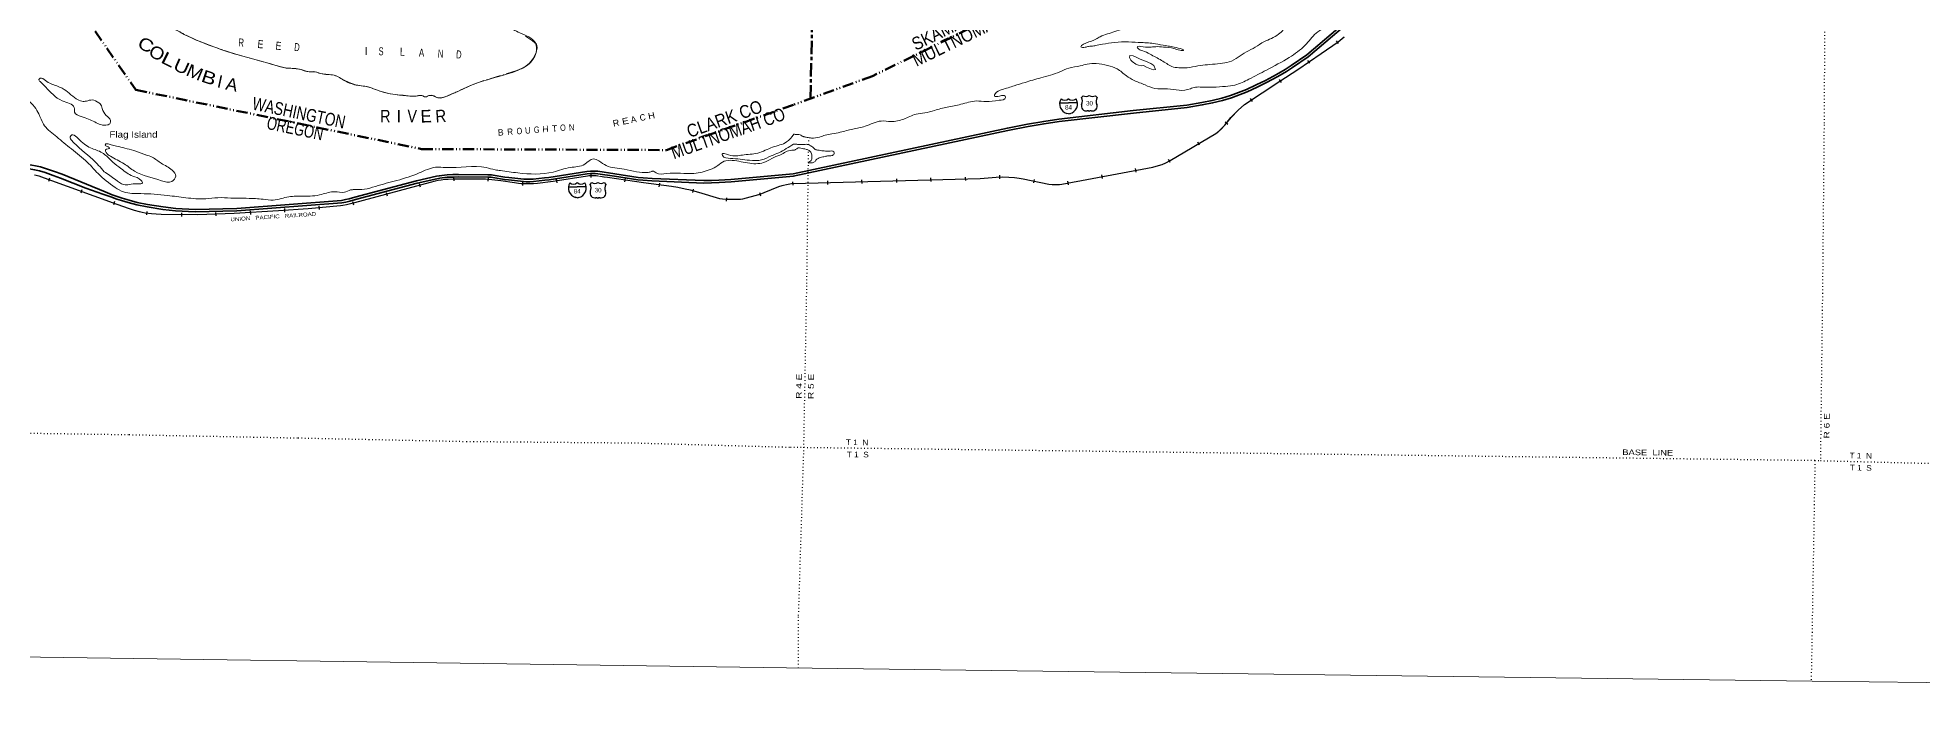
# Model space of a CAD drawing. Header units: feet. Extents: x -481249 to -254670, y -730376 to -544252.
# Drawn here: x -344259 to -285320, y -730376 to -709890 of the extents above; entities that cross this region are included whole.
import ezdxf
from ezdxf.enums import TextEntityAlignment as Align

# ---------------------------------------------------------------- set-up
doc = ezdxf.new("R2010")
doc.units = ezdxf.units.FT
doc.header["$LTSCALE"] = 70
for name, pattern in [('DASH_DOUBLE_DOT', [9.2, 5, -1.2, 0.3, -1.2, 0.3, -1.2]), ('DOT_DASHED', [7.7, 5, -1.2, 0.3, -1.2]), ('DOTTED', [1.5, 0.3, -1.2]), ('LONG_DASH_SHORT_DASH', [9.9, 6, -1.2, 1.5, -1.2]), ('SHORT_DASHED', [2.7, 1.5, -1.2])]:
    doc.linetypes.add(name, pattern=pattern)
for name, color, linetype, lineweight in [('10', 7, 'DASH_DOUBLE_DOT', 70), ('11', 7, 'LONG_DASH_SHORT_DASH', 60), ('15', 7, 'Continuous', 25), ('16', 7, 'Continuous', 25), ('18', 7, 'Continuous', 35), ('34', 7, 'Continuous', 25), ('39', 7, 'Continuous', 13), ('4', 7, 'Continuous', 13), ('41', 7, 'Continuous', 13), ('42', 7, 'Continuous', 13), ('44', 7, 'DOT_DASHED', 13), ('6', 7, 'DOTTED', 25)]:
    doc.layers.add(name, color=color, linetype=linetype, lineweight=lineweight)
doc.layers.add('12', color=7, linetype='Continuous')

msp = doc.modelspace()

# ---------------------------------------------------------------- linework, layer by layer
at = {"layer": '10'}
for points in [[(-288388.73, -699810.89), (-292322.51, -699216.08), (-302922.81, -701733.62), (-307606.7, -705924.67), (-318146.03, -711086.42), (-320603.16, -711979.72)], [(-352512.66, -701703.34), (-346491.03, -703863.54), (-341192.96, -711518.83), (-332250.38, -713368.73), (-324595.17, -713400.17), (-320603.16, -711979.72)]]:
    msp.add_lwpolyline(points, dxfattribs=at)
at = {"layer": '11'}
msp.add_lwpolyline([(-320091.77, -711793.19), (-319965.6, -706366.29), (-319927.27, -701065.78), (-319863.26, -695795.63), (-319764.79, -690485.84), (-319659.74, -685124.06), (-319641.43, -683962.72)], dxfattribs=at)
at = {"layer": '15'}
for p, q in [((-312296.46, -711926.83), (-312020.05, -711926.83)), ((-312023.75, -711795.36), (-312020.85, -711792.45)), ((-312017.68, -711794.83), (-312021.11, -711792.45)), ((-312020.05, -712272.41), (-312083.94, -712254.45)), ((-312020.58, -712272.67), (-311956.95, -712253.93)), ((-327660.94, -714549), (-327384.53, -714549)), ((-327384.53, -714894.58), (-327448.42, -714876.62)), ((-327388.23, -714417.53), (-327385.33, -714414.62)), ((-327382.16, -714417), (-327385.59, -714414.62)), ((-327385.06, -714894.84), (-327321.43, -714876.1))]:
    msp.add_line(p, q, dxfattribs=at)
for points in [[(-311744.69, -711926.83), (-312020.58, -711926.83), (-312020.05, -711926.83)], [(-327109.17, -714549), (-327385.06, -714549), (-327384.53, -714549)]]:
    msp.add_lwpolyline(points, dxfattribs=at)
for centre, radius, start, end in [((-311993.83, -711961.93), 306.13, 148.44436, 254.43378), ((-312142.43, -711679.33), 165.66, 227.34248, 315.8117), ((-311898.74, -711679.33), 165.66, 224.18831, 312.69403), ((-312047.34, -711961.93), 306.13, 283.08087, 31.62484), ((-327358.31, -714584.1), 306.13, 148.44436, 254.43378), ((-327506.91, -714301.5), 165.66, 227.34248, 315.8117), ((-327263.22, -714301.5), 165.66, 224.18831, 312.69403), ((-327411.82, -714584.1), 306.13, 283.08087, 31.62484)]:
    msp.add_arc(centre, radius, start, end, dxfattribs=at)
at = {"layer": '16'}
for p, q in [((-311615.15, -711761.24), (-311563.84, -711702.48)), ((-311372.08, -711696.51), (-311372.36, -711696.71)), ((-311179.99, -711702.39), (-311128.6, -711761.24)), ((-326980.3, -714476.72), (-326928.99, -714417.96)), ((-326737.23, -714411.99), (-326737.51, -714412.19)), ((-326545.14, -714417.87), (-326493.75, -714476.72))]:
    msp.add_line(p, q, dxfattribs=at)
for centre, radius, start, end in [((-311468.94, -712026.77), 151.42, 159.09177, 283.81923), ((-311808.13, -711871.87), 222.05, 332.97043, 29.75871), ((-311472.76, -711544.82), 182.07, 239.97227, 303.45418), ((-311270.98, -711545.32), 181.52, 236.33975, 300.08743), ((-311270.99, -711544.82), 182.07, 236.54582, 236.59441), ((-311274.82, -712026.77), 151.42, 256.18077, 20.90823), ((-310935.63, -711871.87), 222.05, 150.24129, 207.02957), ((-326834.09, -714742.25), 151.42, 159.09177, 283.81923), ((-327173.28, -714587.35), 222.05, 332.97043, 29.75871), ((-326837.91, -714260.3), 182.07, 239.97227, 303.45418), ((-326636.13, -714260.8), 181.52, 236.33975, 300.08743), ((-326636.14, -714260.3), 182.07, 236.54582, 236.59441), ((-326639.97, -714742.25), 151.42, 256.18077, 20.90823), ((-326300.78, -714587.35), 222.05, 150.24129, 207.02957)]:
    msp.add_arc(centre, radius, start, end, dxfattribs=at)
for centre, major_axis, start_param, end_param in [((-311413.6, -712225.59), (-19.56, 51.67), 4.95877769, 6.28318531), ((-311330.15, -712225.59), (19.56, 51.67), 0, 1.32637542), ((-326778.75, -714941.07), (-19.56, 51.67), 4.95877769, 6.28318531), ((-326695.3, -714941.07), (19.56, 51.67), 0, 1.32637542)]:
    msp.add_ellipse(centre, major_axis=major_axis, ratio=0.929097, start_param=start_param, end_param=end_param, dxfattribs=at)
at = {"layer": '18'}
for points in [[(-320633.99, -714220.75), (-313915.59, -712789.67), (-313286.71, -712666.37), (-312782.84, -712577.22), (-312315.6, -712512.8), (-309993.33, -712243.76), (-308311.69, -712073.34), (-307838.51, -711987.96), (-307514.11, -711929.1), (-307201.09, -711853.88), (-306927.29, -711766.53), (-306429.88, -711577.27), (-306118.47, -711432.78), (-305831.29, -711293.61), (-305474.95, -711100.78), (-305201.78, -710942.68), (-305014.61, -710820.58), (-304521.3, -710487.33), (-297203.94, -704269.97)], [(-320632.94, -714143.85), (-313930.62, -712716.19), (-313300.46, -712592.64), (-312794.5, -712503.12), (-312325.04, -712438.39), (-310001.43, -712169.2), (-308322.15, -711999.02), (-307851.86, -711914.16), (-307529.58, -711855.68), (-307221.28, -711781.6), (-306952.04, -711695.7), (-306459.04, -711508.12), (-306150.61, -711365.01), (-305865.51, -711226.85), (-305511.59, -711035.33), (-305241.08, -710878.77), (-305056.09, -710758.09), (-304566.71, -710427.5), (-297250.56, -704211.17)], [(-342756.99, -714591.21), (-343543.81, -714279.27), (-343771.95, -714194.13), (-344024.73, -714106.99), (-344204.44, -714052.64), (-344356.14, -714015.71), (-344576.26, -713978.36), (-345164.72, -713894.83), (-352683.85, -713016.97)], [(-341619.52, -714902.85), (-341924.38, -714796.78), (-342148.7, -714708.3), (-343497.3, -714158.39), (-343728.2, -714072.22), (-343984.86, -713983.74), (-344170.35, -713927.64), (-344329.96, -713888.79), (-344556.32, -713850.38), (-345148.11, -713766.37), (-352681.89, -712887.42)], [(-341639.55, -714975.13), (-341426.13, -715036.32), (-341161.16, -715107.68), (-340836.22, -715171.1), (-340341.37, -715253.61), (-339945.83, -715297.1), (-339741, -715314.55), (-339538, -715325.47), (-339330.29, -715329.73), (-338028.34, -715297.53), (-334742.54, -715048.43), (-334617.28, -715023.97), (-334497.91, -714997.43), (-334318.49, -714947.38), (-332393.83, -714438.4), (-331774.16, -714294.63), (-331680.85, -714277.93), (-331608.04, -714267.52), (-331448.04, -714250.67), (-331273.77, -714244.29), (-331101.84, -714238.1), (-330181.45, -714244.91), (-330077.41, -714251.55), (-330020.73, -714259.65), (-329655.97, -714319.95), (-329537.07, -714335.55), (-329065.15, -714384.4), (-328983.55, -714388.92), (-328870.8, -714390.02), (-328756.38, -714383.29), (-328395.96, -714344.18), (-328266.45, -714328.24), (-327071.01, -714143.65), (-326969.04, -714135.15), (-326905.3, -714131.04), (-326829.13, -714131.04), (-326744.53, -714138.68), (-326223.18, -714214.12), (-325494, -714328.86), (-325334.22, -714345.5), (-325050.39, -714364.79), (-323425.79, -714430), (-323182.09, -714429.93), (-322948.62, -714419.02), (-322576, -714392.24), (-320626.29, -714218.55)], [(-341619.52, -714902.85), (-341398.09, -714969.42), (-341143.94, -715034.63), (-340822.87, -715097.29), (-340331.1, -715179.29), (-339938.55, -715222.45), (-339735.8, -715239.72), (-339535.22, -715250.51), (-339330.45, -715254.71), (-338032.1, -715222.6), (-334752.6, -714973.98), (-334632.61, -714950.55), (-334516.14, -714924.65), (-334338.15, -714875), (-332411.9, -714365.6), (-331789.25, -714221.14), (-331692.77, -714203.87), (-331617.28, -714193.08), (-331453.35, -714175.81), (-331276.49, -714169.34), (-331102.91, -714163.09), (-330178.78, -714169.93), (-330069.71, -714176.89), (-330009.31, -714185.52), (-329644.97, -714245.75), (-329528.33, -714261.05), (-329059.21, -714309.61), (-328981.11, -714313.94), (-328872.64, -714315), (-328762.63, -714308.53), (-328404.59, -714269.68), (-328276.76, -714253.94), (-327079.86, -714069.13), (-326974.57, -714060.35), (-326907.71, -714056.04), (-326825.75, -714056.04), (-326735.78, -714064.17), (-326211.98, -714139.96), (-325484.28, -714254.47), (-325327.79, -714270.76), (-325046.34, -714289.89), (-323424.3, -714355), (-323183.85, -714354.93), (-322953.06, -714344.15), (-322582.02, -714317.48), (-320632.94, -714143.85)], [(-341639.55, -714975.13), (-341782.02, -714930.58), (-341968.6, -714866.9), (-342069.98, -714830.22), (-342129.31, -714809.72), (-342216.67, -714780.59), (-342756.99, -714591.21)]]:
    msp.add_lwpolyline(points, dxfattribs=at)
at = {"layer": '34'}
for p, q in [((-303575.43, -710075.77), (-303637.85, -709984.46)), ((-304470.8, -710689.2), (-304533.95, -710598.39)), ((-305364.91, -711284.37), (-305424.59, -711191.25)), ((-306271.51, -711880.41), (-306332.53, -711788.15)), ((-307038.66, -712597.37), (-307124.07, -712527.09)), ((-307921.77, -713246.18), (-307978.03, -713150.95)), ((-308845.68, -713793.75), (-308898.87, -713696.77)), ((-343884.23, -714277.4), (-343921.92, -714381.39)), ((-331250.1, -714256.77), (-331246.42, -714367.32)), ((-330171.52, -714264.68), (-330181.42, -714374.84)), ((-328041.68, -714311.61), (-328024.14, -714420.82)), ((-326960.1, -714146.91), (-326960.1, -714257.52)), ((-325889.42, -714284.05), (-325905.82, -714393.44)), ((-318477.38, -714442.5), (-318480.44, -714331.94)), ((-317391.93, -714415.03), (-317395, -714304.46)), ((-316320.21, -714382.71), (-316323.27, -714272.14)), ((-315234.76, -714355.23), (-315237.82, -714244.66)), ((-314163.74, -714299.41), (-314167.74, -714188.87)), ((-313102.56, -714427.84), (-313080.14, -714319.52)), ((-310956.02, -714286.89), (-310976.43, -714178.18)), ((-309902.71, -714086.44), (-309923.12, -713977.73)), ((-342875.3, -714640.3), (-342912.99, -714744.29)), ((-333362.26, -714727.12), (-333333.33, -714833.88)), ((-332328.06, -714444.15), (-332299.13, -714550.91)), ((-329097, -714401.21), (-329101.91, -714511.71)), ((-324815.68, -714436.65), (-324829.67, -714546.37)), ((-323754.46, -714622.03), (-323780.57, -714729.51)), ((-322713.42, -714891.04), (-322722.99, -715001.23)), ((-321684.01, -714728.72), (-321650.55, -714834.15)), ((-320634.55, -714502.3), (-320637.61, -714391.73)), ((-319549.1, -714474.82), (-319552.17, -714364.25)), ((-312023.64, -714484.71), (-312044.05, -714376)), ((-341855.38, -715012.74), (-341893.07, -715116.73)), ((-340841.98, -715318.04), (-340857.25, -715427.59)), ((-339766.05, -715364.9), (-339766.37, -715475.51)), ((-338695.96, -715346.9), (-338692.6, -715457.46)), ((-337612.93, -715301.24), (-337606.19, -715411.65)), ((-336543.76, -715230.93), (-336535.59, -715341.23)), ((-335461.66, -715149.48), (-335452.23, -715259.69)), ((-334410.09, -715007.43), (-334383.28, -715114.74))]:
    msp.add_line(p, q, dxfattribs=at)
for points in [[(-320637.16, -714447.75), (-314782.86, -714285.47), (-314282.74, -714249.08), (-314086.93, -714241.99), (-313884.15, -714246.42), (-313714.6, -714257.5), (-313562.78, -714274.98), (-313439.76, -714299.64), (-312641.19, -714464.88), (-312528.2, -714479.16), (-312428.59, -714481.38), (-312302.38, -714476.95), (-312234.38, -714468.73), (-309382.85, -713933.27), (-309209.69, -713887.38), (-309097.09, -713851.99), (-308981.98, -713803.26), (-308844.06, -713727.61), (-307413.6, -712882.57), (-307320.22, -712810.32), (-307253.82, -712752.75), (-307134.61, -712623.94), (-306940.04, -712387.49), (-306713.22, -712154.27), (-306519.76, -711979.13), (-305416.95, -711249.78), (-304849.78, -710886.26), (-304123.09, -710380.88), (-303591.4, -710017.39), (-303396.48, -709857.83)], [(-327059.13, -714211.74), (-328137.55, -714384.95), (-328629.4, -714445.37), (-328749.15, -714455.1), (-328844.1, -714459.42), (-328918.56, -714460.49), (-329041.54, -714458.33), (-329138.66, -714454.02), (-329222.83, -714445.38), (-329349.04, -714429.18), (-329778.3, -714366.61), (-330060.84, -714332.06), (-330252.78, -714314.82), (-330387.54, -714309.41), (-331223.36, -714310.51), (-331417.46, -714316.97), (-331529.58, -714325.6), (-331637.39, -714336.39), (-331732.25, -714353.64), (-331831.43, -714373.05), (-331982.4, -714409.75), (-334350.8, -715051.58), (-334602.17, -715114.4), (-334714.4, -715136), (-334789.95, -715146.8), (-335794.91, -715232.8), (-336726.78, -715301.86), (-338112.74, -715386.45), (-339251.69, -715420.99), (-340399.53, -715417.66), (-340553.81, -715407.94), (-340703.59, -715395.09), (-340897.94, -715368.01), (-340996.16, -715351.81), (-341079.26, -715329.14), (-341225.96, -715290.29), (-341389.93, -715238.47), (-341773.91, -715100.34), (-344048.2, -714276.04), (-344215.65, -714219.82), (-344362.27, -714180.99)], [(-320636.79, -714448.8), (-320840.39, -714485.41), (-320931.16, -714504.89), (-320986.44, -714521.02), (-321086.38, -714552.35), (-321552.29, -714742.26), (-321619.2, -714768.18), (-321711.62, -714797.51), (-322212.28, -714932.34), (-322279, -714943.93), (-322361.06, -714948.25), (-322548.76, -714948.25), (-322710.59, -714946.09), (-322844.79, -714934.43), (-322924.34, -714920.16), (-323577.97, -714723.76), (-323846.04, -714658.66), (-324006.09, -714619.09), (-324234.69, -714573.78), (-324434.19, -714540.34), (-325314.26, -714428.12), (-326439.71, -714259.41)]]:
    msp.add_lwpolyline(points, dxfattribs=at)
at = {"layer": '34', "lineweight": 13}
for points in [[(-320637.13, -714448.85), (-314782.8, -714286.57), (-314282.68, -714250.18), (-314086.92, -714243.09), (-313884.2, -714247.52), (-313714.7, -714258.6), (-313562.95, -714276.07), (-313439.98, -714300.72), (-312641.37, -714465.97), (-312528.28, -714480.26), (-312428.58, -714482.48), (-312302.29, -714478.05), (-312234.21, -714469.82), (-309382.61, -713934.34), (-309209.38, -713888.44), (-309096.71, -713853.02), (-308981.5, -713804.25), (-308843.52, -713728.57), (-307412.98, -712883.48), (-307319.52, -712811.17), (-307253.05, -712753.54), (-307133.78, -712624.66), (-306939.22, -712388.22), (-306712.46, -712155.06), (-306519.08, -711980), (-305416.35, -711250.7), (-304849.17, -710887.17), (-304122.47, -710381.79), (-303590.74, -710018.27), (-303395.77, -709858.67)], [(-320636.98, -714447.72), (-320840.6, -714484.33), (-320931.43, -714503.82), (-320986.76, -714519.97), (-321086.75, -714551.31), (-321552.7, -714741.24), (-321619.57, -714767.14), (-321711.93, -714796.45), (-322212.52, -714931.26), (-322279.12, -714942.83), (-322361.09, -714947.15), (-322548.75, -714947.15), (-322710.53, -714944.99), (-322844.64, -714933.34), (-322924.08, -714919.09), (-323577.68, -714722.7), (-323845.78, -714657.59), (-324005.85, -714618.02), (-324234.49, -714572.7), (-324434.03, -714539.25), (-325314.11, -714427.03), (-326552.26, -714241.42), (-326791.69, -714209.04), (-326897.39, -714200.41), (-326964.26, -714200.41), (-327022.62, -714204.77), (-328137.7, -714383.86), (-328629.51, -714444.28), (-328749.22, -714454), (-328844.13, -714458.32), (-328918.56, -714459.39), (-329041.51, -714457.23), (-329138.58, -714452.92), (-329222.7, -714444.29), (-329348.89, -714428.09), (-329778.15, -714365.52), (-330060.72, -714330.97), (-330252.71, -714313.72), (-330387.52, -714308.31), (-331223.38, -714309.41), (-331417.52, -714315.87), (-331529.68, -714324.5), (-331637.54, -714335.3), (-331732.45, -714352.56), (-331831.67, -714371.98), (-331982.67, -714408.68), (-334351.08, -715050.52), (-334602.41, -715113.33), (-334714.58, -715134.91), (-334790.07, -715145.71), (-335795, -715231.7), (-336726.85, -715300.76), (-338112.79, -715385.35), (-339251.71, -715419.89), (-340399.49, -715416.56), (-340553.73, -715406.84), (-340703.47, -715394), (-340897.77, -715366.92), (-340995.93, -715350.73), (-341078.97, -715328.08), (-341225.65, -715289.23), (-341389.58, -715237.43), (-341773.54, -715099.31), (-344047.84, -714275), (-344215.33, -714218.77), (-344362.01, -714179.92)]]:
    msp.add_lwpolyline(points, dxfattribs=at)
at = {"layer": '34', "linetype": 'SHORT_DASHED'}
msp.add_lwpolyline([(-326439.71, -714259.41), (-326552.42, -714242.51), (-326791.81, -714210.13), (-326897.43, -714201.51), (-326964.22, -714201.51), (-327022.49, -714205.86), (-327059.13, -714211.74)], dxfattribs=at)
at = {"layer": '39'}
msp.add_lwpolyline([(-309913.26, -710715.16), (-310026.48, -710635.7), (-310074.02, -710591.06), (-310111.1, -710504.5), (-310106.46, -710446.48), (-310002.48, -710455.75), (-309882.95, -710507.26), (-309777.45, -710560.6), (-309618.02, -710624.6), (-309448.63, -710692.73), (-309351.25, -710755.99), (-309304.58, -710880.72), (-309374.81, -710895.89), (-309482.46, -710856.54), (-309578.02, -710809.33), (-309671.49, -710754.13), (-309739.67, -710765.32), (-309833.53, -710746.17)], close=True, dxfattribs=at)
for points in [[(-307956.14, -711429.89), (-307498.87, -711436.71), (-307107.25, -711410.23), (-306815.69, -711369.82), (-306377.28, -711186.12), (-305828.85, -710902.47), (-305115.99, -710503.89), (-304624.16, -710127.08), (-304280.8, -709751.4), (-303795.97, -709432.5), (-303485.78, -709120.23), (-303390.41, -709056.02), (-303296.29, -709065.84), (-303218.08, -709067.35), (-303205.51, -709035.57), (-303254.33, -708956.57), (-303174.83, -708882.04), (-302967.98, -708749.92), (-302687.07, -708499.72), (-302440.2, -708296.84), (-302105.17, -707811.7), (-301766.27, -707794.34), (-301523.26, -707564.72), (-301188.23, -707308.91), (-300985.45, -707079.57), (-300756.21, -706876.69), (-300632.78, -706726.74), (-300403.54, -706479.75), (-300050.87, -706303.34), (-299911.82, -706198.83), (-299550.04, -705801.5), (-299449.24, -705653.32), (-299271.76, -705478.61), (-298926.23, -705092.97), (-298581.74, -704769.36), (-298479.82, -704673.24), (-298294.05, -704482.68), (-297916.12, -704079.65), (-297814.84, -704021.55), (-297743.35, -704064.96), (-297736.04, -704107.14), (-297703.92, -704105.75), (-297668.58, -704032.38), (-297691.83, -703983.89), (-297665.91, -703874.31), (-297549.51, -703752.46), (-297235.22, -703554.36), (-297083.75, -703375.14), (-296905.33, -703144.4), (-296613.06, -703061.97), (-296535.91, -703007.41), (-296305.94, -702931.78), (-296144.82, -703012.95), (-295935.68, -703061.68), (-295829.88, -703004.35), (-295508.07, -702849.99), (-294996.7, -702642.7), (-294229.65, -702342.79), (-293563.99, -702148.73), (-293105.52, -702020.83), (-292990.9, -701950.26), (-292955.64, -701875.29), (-292799.24, -701854.51), (-292516.46, -701739.87), (-292346.25, -701639.07), (-291977.61, -701548.1), (-291698.12, -701509.46), (-291572.67, -701445.83), (-291489.74, -701405.39), (-291291.75, -701441.23), (-291112.12, -701376.65), (-290825.46, -701270.09), (-290629.91, -701331.9), (-290442.74, -701295.48), (-290276.64, -701200.61), (-289999.23, -701047.83), (-289815.05, -700951.31), (-289535.72, -701040.76), (-289399.92, -701077.4), (-289345.64, -701070.44), (-289298.51, -701011.3), (-289177.27, -700959.6), (-288970.99, -700979.59), (-288700.73, -701012.82), (-288528.01, -701000.93), (-288404.03, -700949.1)], [(-352622.42, -709035.29), (-352391.31, -708974.3), (-351840.81, -708865.71), (-351358.3, -708754.91), (-350972.08, -708713.98), (-350644.11, -708737.04), (-350128.18, -708778.72), (-349943.23, -708534.67), (-349818.21, -708270.4), (-349651.66, -708132.56), (-349262.88, -707943.27), (-348911.9, -707699.74), (-348761.39, -707569.87), (-348589.4, -707580.42), (-348286.35, -707848.01), (-347872.06, -708320.46), (-347234.6, -709024.16), (-346985.76, -709341.71), (-346419.7, -709882.79), (-346063.39, -710349.04), (-345755.03, -710797.1), (-345543.82, -711018.3), (-344881.88, -711593.76), (-344357.52, -712054.51), (-344222.32, -712273.47), (-344079.48, -712586.68), (-343716.77, -712944.68), (-343268.09, -713316.98), (-342761.54, -713725.55), (-342367.03, -714137.78), (-341836.56, -714568.48), (-341573.04, -714707.63), (-341035.15, -714761.4), (-340195.22, -714820.11), (-339625.39, -714890.03), (-339001.41, -714926.02), (-338623.21, -714889.08), (-338217.18, -714900.35), (-337449.11, -714916.73), (-337207.15, -714937.52), (-336893.19, -714962.54), (-336402.72, -714861.79), (-335958.57, -714843.1), (-335378.26, -714786.73), (-334967.87, -714701.77), (-334667.88, -714718.73), (-334471.58, -714647.15), (-334363.52, -714635.45), (-334039.42, -714624.41), (-333699.02, -714535.22), (-333022.21, -714350.83), (-332325.2, -714114.36), (-331814.45, -713939.49), (-331492.42, -713946.49), (-330228.22, -713950.35), (-329956.42, -714017.35), (-329786.49, -714041.93), (-329244.66, -714113.76), (-328134.37, -714087.08), (-327601.75, -713946.36), (-327149.27, -713841.48), (-326878.6, -713675.89), (-326708.82, -713740.57), (-326477.32, -713883.63), (-325917.66, -713999.63), (-325163.9, -714098.18), (-325055.77, -714070.44), (-325025.73, -714060.5), (-324919.92, -714114.96), (-324589.94, -714136.02), (-323735.76, -714128.61), (-323225.23, -714009.87), (-322990.72, -713886.28), (-322794.18, -713752.54), (-322538.03, -713723.25), (-321990.28, -713815.15), (-321500.03, -713770.54), (-321237.46, -713630.99), (-320983.04, -713531.52), (-320820.45, -713437.42), (-320622.81, -713403.95)], [(-335192.1, -711037.93), (-335422.03, -711007.16), (-335585.85, -710952.52), (-335765.9, -710955.98), (-336075.64, -710874.83), (-336301.58, -710848.08), (-336507.56, -710833.41), (-336815.32, -710754.27), (-338032.24, -710413.71), (-339031.13, -710071.81), (-340045.45, -709579.48), (-341248.45, -708727.69), (-341692.87, -708289.24), (-341718.61, -708218.98), (-341654.48, -708185.09), (-341190.94, -708330.87), (-340633.37, -708468.92), (-340035.62, -708562.98), (-338989.99, -708710.53), (-338233.88, -708714.85), (-337831.52, -708637.89), (-336877.38, -708644.82), (-336145.22, -708637.03), (-335329.42, -708725.74), (-334353.88, -708893.14), (-334030.51, -709076.58), (-333720.46, -709077.53), (-333530.55, -709108.19), (-332952.65, -709162.08), (-332736.6, -709158.73), (-332692.39, -709104.73), (-332800.16, -709040.24), (-333048.03, -708993.37), (-333155.89, -708950.94), (-333073.63, -708885.02), (-332723.18, -708781.83), (-331986.19, -708553.51), (-331539.62, -708422.55), (-331447.74, -708458.92), (-331320.63, -708701.91), (-331157.12, -708838.76), (-330897.83, -709040.05), (-330704.57, -709245.15), (-330238.87, -709344.82), (-329579.43, -709525.28), (-329180.18, -709741.04), (-328695.25, -710049.29), (-328672.41, -710356.13), (-328931.89, -710738.29), (-329254.61, -710913.74), (-330502.27, -711298.9), (-330828.83, -711430.23), (-331103.37, -711561.72), (-331255.64, -711625.41), (-331443.98, -711709.05), (-331718.27, -711772.37), (-331926.01, -711693.54), (-332052.09, -711709.19), (-332122.21, -711739.05), (-332244.08, -711696.57), (-332362.12, -711702.23), (-332476.2, -711719.92), (-332672.19, -711707.3), (-333313.99, -711625.13), (-333633.7, -711531.92), (-333921.36, -711428.79), (-334351.16, -711357.3), (-334648.76, -711236.09), (-334988.16, -711062.62), (-335192.1, -711037.93)], [(-311159.63, -709929.11), (-311028.77, -709860.6), (-310574.63, -709699.86), (-310038.41, -709538.11), (-309626.97, -709436.94), (-309245.32, -709315.38), (-308819.42, -709174.32), (-308395.55, -709035.25), (-308008.14, -708935.79), (-307398.43, -708824.99), (-306892.72, -708706.93), (-306528.23, -708689.3), (-306276.28, -708712.37), (-306036.64, -708763.32), (-305751.09, -708824.85), (-305529.07, -708839.54), (-305367.71, -708909.58), (-305158.8, -709024.25), (-304981.94, -709140.53), (-304938.94, -709235.18), (-305022.41, -709362.34), (-305167.56, -709456.71), (-305228.4, -709528.07), (-305305.75, -709645.29), (-305453.35, -709779.69), (-305672.99, -709913.22), (-305908.3, -710014.52), (-306180.4, -710185.46), (-306458.26, -710334.31), (-306712.26, -710497.46), (-306998.15, -710648.21), (-307278.9, -710694.89), (-307597.51, -710727.09), (-307890.04, -710753.6), (-308229.02, -710817.6), (-308571.4, -710827.49), (-308791.16, -710788.79), (-308950.32, -710700.75), (-309115.33, -710598.63), (-309469.48, -710404.1), (-309700.51, -710299.18), (-309857.74, -710217.18), (-309871.42, -710186.97), (-309691.12, -710173.13), (-309432.98, -710180.25), (-309290.76, -710169.95), (-309050.68, -710180.86), (-308728.92, -710226.8), (-308539.37, -710281.15), (-308421.29, -710282.58), (-308588.65, -710212.47), (-308992.16, -710137.51), (-309305.75, -710077.65), (-309737.69, -710040.39), (-310141.84, -710023.5), (-310576.33, -710036.28), (-310961.3, -710095.72), (-311173.88, -710133.2), (-311228.09, -710148.57), (-311392.38, -710162.61), (-311504.75, -710187.29), (-311632.7, -710173.73), (-311555.79, -710096.55), (-311457.22, -710051.68), (-311147.18, -709929.17)], [(-307956.14, -711429.89), (-308136.15, -711457.91), (-308208.34, -711484.73), (-308565.15, -711532.49), (-308920.93, -711486.14), (-309321.11, -711473.3), (-309624.2, -711367.51), (-309966.89, -711223.19), (-310211.51, -711080.05), (-310501.38, -710864.27), (-310800.46, -710758.53), (-311152.08, -710698.21), (-311432.47, -710712.85), (-311653.28, -710770.26), (-312012.31, -710838.03), (-312291.83, -710954.81), (-312888.39, -711143.87), (-313380.35, -711286.13), (-313719.82, -711394.18), (-314097.42, -711511.78), (-314315.06, -711645.33), (-314339.7, -711701.11), (-314175.69, -711713.1), (-314003.62, -711719.18), (-313994.1, -711763.35), (-314191.16, -711845.09), (-314599.92, -711884.21), (-314903.97, -711866.52), (-315383.51, -711970.88), (-315812.82, -712057.82), (-316212.28, -712161.14), (-316519.41, -712241.55), (-316790.03, -712278.33), (-317176.04, -712431.88), (-317571.19, -712507.22), (-317883.29, -712493.44), (-318381.5, -712657.65), (-318768.75, -712743.09), (-319158.18, -712844.53), (-319420.98, -712897.43), (-319629.58, -712936.97), (-319804.36, -712994.94), (-320058.89, -713023.91), (-320196.81, -713006.23), (-320294.89, -712983.96)], [(-342342.68, -711924.33), (-342554.39, -711835.46), (-342736.54, -711868.99), (-342874.6, -711876.59), (-343054.32, -711795.84), (-343489.18, -711471.7), (-343664.93, -711396.98), (-344012.35, -711227.49), (-344182.12, -711158.81), (-344220.25, -711192.77), (-344182.5, -711261.06), (-344005.13, -711436.04), (-343488.65, -711862.68), (-343117.37, -712070.33), (-343105.71, -712160.59), (-343103.93, -712220.75), (-342896.38, -712349.7), (-342472.96, -712523.43), (-342079.25, -712616.86), (-341989.02, -712561), (-341984.7, -712474.8), (-342114.13, -712320.01), (-342245.34, -712103.07), (-342302.78, -711952.52), (-342342.68, -711924.33)], [(-342178.77, -714078.21), (-342535.39, -713694.16), (-343209.2, -713082.58), (-343242.98, -713024.33), (-343222.71, -712952.21), (-342901.32, -713129.63), (-342508.16, -713369.43), (-342328.39, -713440.16), (-342164.74, -713538.9), (-341911.61, -713782.28), (-341654.3, -713977.56), (-341287.13, -714215.27), (-341021.59, -714348.41), (-340979.88, -714426.74), (-341148, -714452.29), (-341572.18, -714479.06), (-341829.62, -714319.88), (-342178.77, -714078.21)], [(-320620.22, -713216.58), (-320846.35, -713355.49), (-321082.89, -713487.1), (-321317.27, -713578.61), (-321617.81, -713708.02), (-321997.93, -713720.89), (-322595.8, -713660.92), (-322839.51, -713571.95), (-322851.35, -713529.81), (-322653.41, -713552.47), (-322217.34, -713555.81), (-321737.04, -713497.13), (-321274.25, -713310.08), (-320835.56, -713147.01), (-320615.83, -712908.23)], [(-320294.89, -712983.96), (-320329.96, -712976.21), (-320366.25, -712952.02), (-320414.62, -712924.81), (-320493.23, -712911.21), (-320565.8, -712909.69), (-320616.02, -712908.22)], [(-340865.5, -713555.48), (-341186.19, -713437.64), (-341725.74, -713293.63), (-342053.48, -713210.42), (-342141.52, -713216.17), (-342141.64, -713250.25), (-342053.82, -713300.65), (-342011.99, -713346.89), (-342058.05, -713360.78), (-342138.18, -713392.62), (-342116.49, -713474.89), (-341984.91, -713593.59), (-341557.73, -713829.48), (-341230.53, -714057.05), (-340383.52, -714358.39), (-340065.54, -714379.41), (-339942.92, -714221.39), (-340054.21, -714026.56), (-340393.47, -713815), (-340674.81, -713625.67), (-340872.57, -713552.88)], [(-320620.22, -713216.58), (-320591.5, -713213.56), (-320549.17, -713216.58), (-320441.44, -713227.57), (-320319.36, -713229.04), (-320189.18, -713222.6), (-320119.37, -713245.47), (-320047.81, -713290.4), (-319990.32, -713341.16), (-319920.83, -713392.06), (-319820.87, -713403.28), (-319730.98, -713420.39), (-319659, -713427.26), (-319520.97, -713434.94), (-319430.82, -713428.01), (-319359.04, -713452.91), (-319347.71, -713515.13), (-319424.43, -713574.28), (-319526.58, -713581.06), (-319634.9, -713601.78), (-319781.35, -713632.06), (-319851.75, -713663.25), (-319918.39, -713716.52), (-319946.9, -713760.23), (-320025.35, -713795.33), (-320111.51, -713804.3), (-320159.52, -713801.72), (-320107, -713758.3), (-320048.13, -713682.91), (-320045.35, -713612.85), (-320069.96, -713484.38), (-320135.28, -713417.51), (-320216.92, -713378.47), (-320310.76, -713357.31), (-320394.68, -713344.29), (-320476.65, -713335.29), (-320516.94, -713358.83), (-320595.5, -713403.94), (-320607.74, -713406.6), (-320617.58, -713405.2), (-320622.81, -713403.95)]]:
    msp.add_spline(points, degree=3, dxfattribs=at)
at = {"layer": '4'}
msp.add_lwpolyline([(-477481.62, -544260.22), (-445653.6, -544895.12), (-413824.72, -545486.23), (-381995.06, -546033.57), (-350164.67, -546537.13), (-318333.63, -546996.89), (-286501.98, -547412.88), (-254669.8, -547785.08), (-256679.15, -730375.58), (-288762.49, -730000.45), (-320845.3, -729581.19), (-352927.49, -729117.79), (-385009.01, -728610.26), (-417089.81, -728058.61), (-449169.81, -727462.83), (-481249.23, -726835.88)], close=True, dxfattribs=at)
msp.add_lwpolyline([(-477481.62, -544260.22), (-445653.6, -544895.12), (-413824.72, -545486.23), (-381995.06, -546033.57), (-350164.67, -546537.13), (-318333.63, -546996.89), (-286501.98, -547412.88), (-254669.8, -547785.08), (-256679.15, -730375.58), (-288762.49, -730000.45), (-320845.3, -729581.19), (-352927.49, -729117.79), (-385009.01, -728610.26), (-417089.81, -728058.61), (-449169.81, -727462.83)], dxfattribs=at)
at = {"layer": '44'}
for points in [[(-331599.93, -711756.65), (-331692.86, -711770.27), (-331741.6, -711771.03), (-331771.92, -711761.86), (-331865.37, -711711.37), (-331887.08, -711701.83), (-331911.94, -711694.96), (-331933.84, -711693.41), (-332000.67, -711698.9), (-332047.42, -711708.07), (-332069.58, -711715.89), (-332102.41, -711733.26), (-332114.65, -711737.68), (-332130.11, -711739.2), (-332156.84, -711732.23), (-332218.92, -711701.41), (-332240.38, -711696.69), (-332349.47, -711700.88), (-332431.16, -711714.81), (-332472.49, -711719.82), (-332527.79, -711719.24), (-332622.79, -711712.28), (-332941.25, -711680.59), (-333220.44, -711643), (-333325.7, -711622.62), (-333459.47, -711587.43), (-333912.77, -711431.53), (-333985.65, -711412.62), (-334219.44, -711384.93), (-334320.98, -711366.15), (-334519.03, -711293.2), (-334679.21, -711221.13), (-334856.65, -711110.16), (-334929.24, -711076.49), (-334986.58, -711062.82), (-335158.99, -711041.94), (-335421.3, -711007.26), (-335468.14, -710995.35), (-335530.3, -710969.93), (-335593.66, -710951.28), (-335742.74, -710958.44), (-335861.97, -710932.07), (-336014.2, -710886.79), (-336090.68, -710872.76), (-336342.43, -710845.28), (-336488.3, -710836.73), (-336688.8, -710789.42), (-338080.5, -710399.59), (-338747.67, -710177.22), (-339300.45, -709961.58), (-339880.35, -709672.65)], [(-329007.23, -709838.99), (-328781, -709983.39), (-328659.67, -710093.95), (-328644.2, -710138.12), (-328638.6, -710203.81), (-328668.81, -710347.22), (-328755.62, -710528.84), (-328873.96, -710686.83), (-329035.09, -710810.33), (-329270.53, -710919.22), (-330311.19, -711231.37), (-330727.05, -711386.54), (-331132.27, -711574.07), (-331460.45, -711715.9), (-331524.76, -711738.16), (-331599.93, -711756.65)]]:
    msp.add_lwpolyline(points, dxfattribs=at)
at = {"layer": '6'}
for p, q in [((-320147.95, -713232.09), (-320139.6, -713016.53)), ((-320156.09, -713788.81), (-320151.36, -713407.63)), ((-288677.14, -723106.38), (-320750.55, -722694.26)), ((-288677.14, -723106.38), (-288795.24, -730000.04))]:
    msp.add_line(p, q, dxfattribs=at)
for points in [[(-288290.13, -700952.77), (-288308.22, -701923.61), (-288312.03, -702400.57), (-288362.88, -707392.44), (-288392.52, -712617.12), (-288442.59, -717873.56), (-288508.4, -723105.72)], [(-320463.23, -729586.42), (-320461.26, -727940.66), (-320300.73, -722811.86), (-320202.98, -717568.15), (-320156.26, -713802.72)], [(-320750.55, -722694.26), (-325573.86, -722562.06), (-330842.6, -722515.87), (-336129.1, -722405.46), (-341419.63, -722303.06), (-346668.25, -722224.85), (-351939.56, -722135.46), (-352821.28, -722099.47)], [(-288677.14, -723106.38), (-288508.4, -723105.72), (-283448.99, -723230.3), (-278173.2, -723362.16), (-277988.72, -723354.93), (-272878.43, -723416.14), (-267950.99, -723514.68), (-262782.75, -723590.8), (-257486.32, -723672.87), (-256772.83, -723677.64), (-256605.47, -723680.32)]]:
    msp.add_lwpolyline(points, dxfattribs=at)

# ---------------------------------------------------------------- texts
at = {"layer": '10'}
for s, width, p in [('WASHINGTON', 0.8, (-337574.08, -712129.77)), ('OREGON', 0.75, (-337120.44, -712736.21))]:
    msp.add_text(s, height=400.4, rotation=348.227, dxfattribs=dict(at, width=width)).set_placement(p)
at = {"layer": '12'}
for s, rotation, width, p in [('SKAMANIA CO', 26.094, 0.9, (-316798, -710302.21)), ('MULTNOMAH CO', 26.094, 0.9, (-316775.13, -710804.18)), ('CLARK CO', 19.587, 0.9, (-323873.25, -713025.54)), ('MULTNOMAH CO', 19.587, 0.85, (-324362.84, -713691.55))]:
    msp.add_text(s, height=400, rotation=rotation, dxfattribs=dict(at, width=width)).set_placement(p)
at = {"layer": '15'}
for p in [(-312021.13, -712134.94), (-327385.61, -714757.11)]:
    msp.add_text('84', height=140, dxfattribs=at).set_placement(p, align=Align.CENTER)
at = {"layer": '16'}
for p in [(-311365.53, -712007.02), (-326730.68, -714722.5)]:
    msp.add_text('30', height=140, dxfattribs=at).set_placement(p, align=Align.CENTER)
at = {"layer": '34', "width": 1.2}
msp.add_text('UNION   PACIFIC   RAILROAD', height=120, rotation=3.738, dxfattribs=at).set_placement((-338226.05, -715628.99))
at = {"layer": '41'}
for s, height, rotation, width, p in [('C', 390.4, 333.645, 1.25, (-341171.93, -710180.37)), ('O', 390.4, 333.645, 1.15, (-340824.23, -710438.77)), ('L', 390.4, 333.646, 1.45, (-340440.82, -710650.04)), ('U', 390.4, 335.646, 1.25, (-340054.65, -710872.2)), ('M', 390.4, 336.646, 1.15, (-339651.07, -711052.46)), ('B', 390.4, 341.738, 1.3, (-339176.28, -711251.52)), ('A', 390.4, 347.719, 1.05, (-338404.61, -711502.39)), ('R', 390.4, 359.769, 0.85, (-333546.96, -712535.01)), ('V', 390.4, 357.77, 0.85, (-332705.35, -712530.16)), ('R', 390.4, 3.783, 0.9, (-331808.51, -712542.44)), ('R', 200.2, 11.755, 1.05, (-326249.89, -712672.55)), ('E', 200.2, 11.755, 1.2, (-325963.59, -712612.97)), ('C', 200.2, 11.755, 0.95, (-325409.54, -712497.68)), ('H', 200.2, 11.754, 1.1, (-325147.95, -712443.24)), ('R', 200.2, 4.224, 0.95, (-329568.55, -712933.04)), ('O', 200.2, 4.224, 0.75, (-329276.92, -712911.48)), ('U', 200.2, 4.224, 0.85, (-329010.46, -712891.81)), ('G', 200.2, 4.224, 0.75, (-328734.55, -712871.43)), ('T', 200.2, 4.224, 1.05, (-328170.15, -712829.75)), ('O', 200.2, 4.224, 0.75, (-327913.84, -712808.9)), ('N', 200.2, 4.224, 0.85, (-327638.74, -712793.54))]:
    msp.add_text(s, height=height, rotation=rotation, dxfattribs=dict(at, width=width)).set_placement(p)
for s, height, rotation, p in [('I', 390.4, 347.723, (-338669.03, -711433.41)), ('I', 390.4, 359.766, (-333038.61, -712538.1)), ('E', 390.4, 2.786, (-332277.94, -712545.31)), ('A', 200.2, 11.755, (-325692.69, -712560.75)), ('B', 200.2, 4.224, (-329860.17, -712954.57)), ('H', 200.2, 4.224, (-328468.06, -712851.74))]:
    msp.add_text(s, height=height, rotation=rotation, dxfattribs=at).set_placement(p)
at = {"layer": '42'}
for s, rotation, width, p in [('R', 355.469, 0.7, (-337986.9, -710159.65)), ('E', 355.469, 0.8, (-337389.32, -710210.65)), ('E', 355.468, 0.8, (-336825.74, -710260.89)), ('D', 355.468, 0.7, (-336244.41, -710302.1)), ('S', 358.477, 0.7, (-333600.44, -710437.89)), ('L', 358.477, 0.8, (-332931.07, -710452.89)), ('A', 358.477, 0.75, (-332339.95, -710481.43)), ('N', 358.476, 0.65, (-331746.92, -710510.67)), ('D', 358.476, 0.65, (-331175.1, -710535.38))]:
    msp.add_text(s, height=250.3, rotation=rotation, dxfattribs=dict(at, width=width)).set_placement(p)
msp.add_text('I', height=250.3, rotation=358.477, dxfattribs=at).set_placement((-334037, -710432.78))
at = {"layer": '42', "width": 1.15}
msp.add_text('Flag Island', height=200.2, dxfattribs=at).set_placement((-342016.35, -713013.56))
at = {"layer": '6'}
for s, rotation, width, p in [('R 4 E', 88.932, 1.35, (-320370.28, -721177.68)), ('R 5 E', 88.932, 1.35, (-319996.49, -721184.3)), ('R 6 E', 89.279, 1.35, (-288225.44, -722414.88)), ('T 1  N', 359.264, 1.1, (-318982.94, -722616.96)), ('T 1  S', 359.264, 1.1, (-318956.56, -722996.92)), ('BASE  LINE', 359.264, 1.25, (-294703.07, -722928.94)), ('T 1  N', 358.589, 1.1, (-287595.71, -723029.92)), ('T 1  S', 358.589, 1.1, (-287589.79, -723406.11))]:
    msp.add_text(s, height=175, rotation=rotation, dxfattribs=dict(at, width=width)).set_placement(p)

doc.saveas('drawing.dxf')
